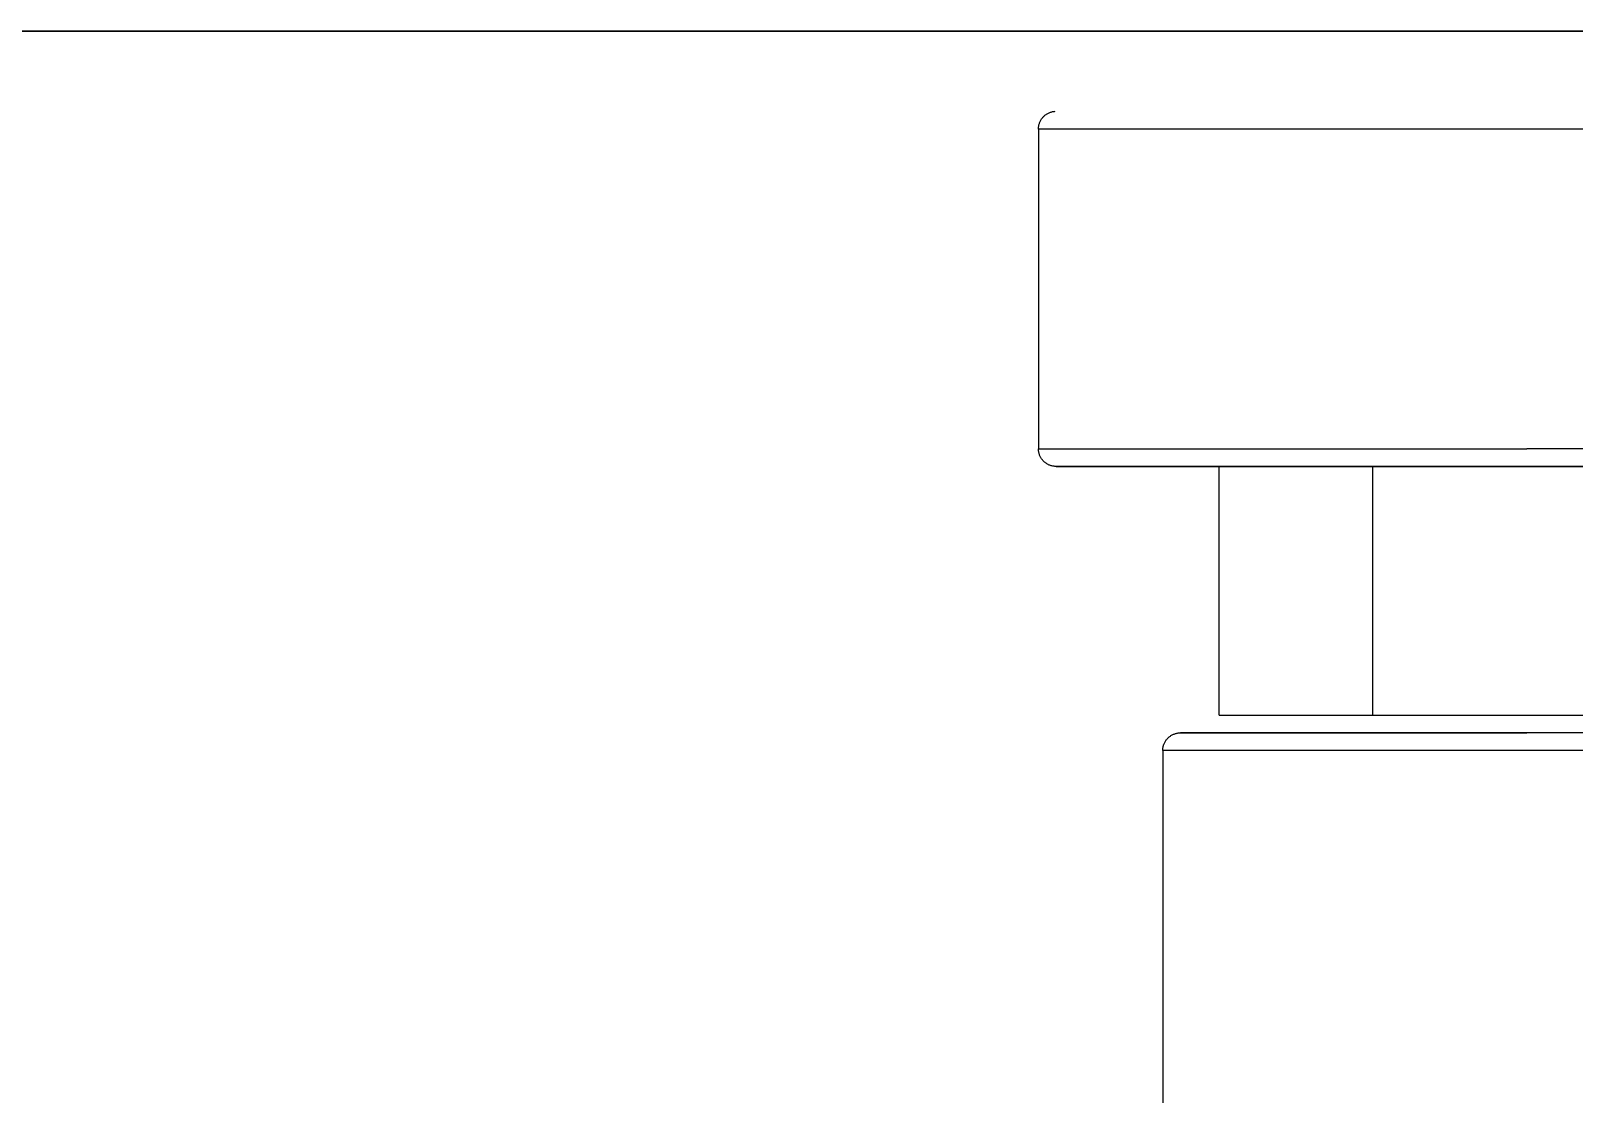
# Model space of a CAD drawing. Header units: millimetres. Extents: x 173236 to 801264, y -94969 to 615039.
# Drawn here: x 642833.2 to 642920.1, y 68506 to 68565.9 of the extents above; entities that cross this region are included whole.
import ezdxf

# ---------------------------------------------------------------- set-up
doc = ezdxf.new("R2010")
doc.units = ezdxf.units.MM
doc.header["$MEASUREMENT"] = 0
for name, color, linetype in [('VOX-A-ANNO-DIMS', 160, 'Continuous'), ('VOX-A-ELEV-1-NEAR', 130, 'Continuous'), ('VOX-A-FURN-LAYOUT', 93, 'Continuous'), ('VOX-A-WINDOW-SILL', 55, 'Continuous'), ('VOX-I- FURN-LAYOUT', 93, 'Continuous')]:
    doc.layers.add(name, color=color, linetype=linetype)

# ---------------------------------------------------------------- blocks, each defined once
blk = doc.blocks.new('*U626')
at = {"layer": 'VOX-A-WINDOW-SILL'}
blk.add_line((0, -4.5), (42.3071, -4.5), dxfattribs=at)
blk = doc.blocks.new('TYPICAL FLOOR PLAN')
at = {"layer": 'VOX-A-ANNO-DIMS', "xscale": -25.4, "yscale": 25.4, "zscale": 25.4, "rotation": 0.003946187135381862}
blk.add_blockref('*U626', (989090.596, 124304.818), dxfattribs=at)
blk = doc.blocks.new('Shower_columns_15486 - Xref_5A9743C00 - Torture_dwg_J_VALVE LEFT-1495422-First Floor')
for p, q in [((-1.0827, -0.0394), (-1.0827, -0.748)), ((0, -0.0394), (-1.0827, -0.0394)), ((1.0827, -0.0394), (0, -0.0394)), ((-1.0827, -0.748), (0, -0.748)), ((1.0827, -0.748), (0, -0.748)), ((-0.7052, -0.7874), (-0.9922, -0.7874)), ((0, -0.7874), (-0.9922, -0.7874)), ((-0.6819, -1.3386), (-0.6819, -0.7874)), ((-0.6132, -0.7874), (-0.6819, -0.7874)), ((-0.341, -1.3386), (-0.341, -0.7874)), ((0.3008, -0.7874), (-0.3066, -0.7874)), ((1.0433, -0.7874), (0, -0.7874)), ((-0.6819, -1.3386), (-0.341, -1.3386)), ((-0.341, -1.3386), (0.341, -1.3386)), ((-0.7677, -1.378), (0, -1.378)), ((-0.3383, -1.378), (-0.3937, -1.378)), ((0.3937, -1.378), (-0.3937, -1.378)), ((0.7677, -1.378), (0, -1.378)), ((-0.8071, -1.4173), (-0.8071, -3.0986)), ((0, -1.4173), (-0.8071, -1.4173)), ((0.8071, -1.4173), (0, -1.4173))]:
    blk.add_line(p, q)
at = {"flags": 128}
for points in [[(-1.0827, -0.0394), (-1.0826, -0.0378), (-1.0826, -0.0362), (-1.0824, -0.0347), (-1.0822, -0.0331), (-1.0819, -0.0315), (-1.0815, -0.03), (-1.0811, -0.0285), (-1.0807, -0.027), (-1.0802, -0.0255), (-1.0796, -0.024), (-1.0789, -0.0226), (-1.0782, -0.0212), (-1.0775, -0.0198), (-1.0767, -0.0185), (-1.0758, -0.0171), (-1.0749, -0.0159), (-1.0739, -0.0146), (-1.0729, -0.0134), (-1.0718, -0.0122), (-1.0707, -0.0111), (-1.0696, -0.0101), (-1.0684, -0.009), (-1.0672, -0.008), (-1.0659, -0.0071), (-1.0646, -0.0062), (-1.0632, -0.0054), (-1.0619, -0.0046), (-1.0605, -0.0039), (-1.059, -0.0033), (-1.0576, -0.0027), (-1.0561, -0.0021), (-1.0546, -0.0017), (-1.0531, -0.0012), (-1.0515, -0.0009), (-1.05, -0.0006), (-1.0484, -0.0003), (-1.0469, -0.0002), (-1.0453, -0.0001)], [(-1.0433, -0.7874), (-1.0449, -0.7874), (-1.0465, -0.7873), (-1.048, -0.7871), (-1.0496, -0.7869), (-1.0511, -0.7866), (-1.0527, -0.7863), (-1.0542, -0.7859), (-1.0557, -0.7854), (-1.0572, -0.7849), (-1.0586, -0.7843), (-1.0601, -0.7837), (-1.0615, -0.783), (-1.0629, -0.7822), (-1.0642, -0.7814), (-1.0655, -0.7805), (-1.0668, -0.7796), (-1.0681, -0.7786), (-1.0693, -0.7776), (-1.0704, -0.7766), (-1.0715, -0.7755), (-1.0726, -0.7743), (-1.0737, -0.7731), (-1.0746, -0.7719), (-1.0756, -0.7706), (-1.0764, -0.7693), (-1.0773, -0.768), (-1.078, -0.7666), (-1.0787, -0.7652), (-1.0794, -0.7638), (-1.08, -0.7623), (-1.0805, -0.7608), (-1.081, -0.7593), (-1.0814, -0.7578), (-1.0818, -0.7563), (-1.0821, -0.7547), (-1.0823, -0.7532), (-1.0825, -0.7516), (-1.0826, -0.75), (-1.0827, -0.7485), (-1.0827, -0.748)], [(-1.0433, -0.7874), (-1.0425, -0.7874), (-1.04, -0.7874), (-1.0358, -0.7874), (-1.03, -0.7874), (-1.0225, -0.7874), (-1.0134, -0.7874), (-1.0027, -0.7874), (-0.9903, -0.7874), (-0.9764, -0.7874), (-0.9609, -0.7874), (-0.9439, -0.7874), (-0.9254, -0.7874), (-0.9054, -0.7874), (-0.8839, -0.7874), (-0.8611, -0.7874), (-0.8368, -0.7874), (-0.8112, -0.7874), (-0.7844, -0.7874), (-0.7562, -0.7874), (-0.7269, -0.7874), (-0.6964, -0.7874), (-0.6647, -0.7874), (-0.6321, -0.7874), (-0.5984, -0.7874), (-0.5637, -0.7874), (-0.5281, -0.7874), (-0.4917, -0.7874), (-0.4546, -0.7874), (-0.4166, -0.7874), (-0.3781, -0.7874), (-0.3389, -0.7874), (-0.2991, -0.7874), (-0.2589, -0.7874), (-0.2183, -0.7874), (-0.1773, -0.7874), (-0.1361, -0.7874), (-0.0946, -0.7874), (-0.053, -0.7874), (-0.0113, -0.7874), (0, -0.7874)], [(-0.6879, -0.7874), (-0.7188, -0.7874), (-0.7484, -0.7874), (-0.7769, -0.7874), (-0.8041, -0.7874), (-0.8301, -0.7874), (-0.8547, -0.7874), (-0.8779, -0.7874), (-0.8998, -0.7874), (-0.9202, -0.7874), (-0.9391, -0.7874), (-0.9565, -0.7874), (-0.9724, -0.7874), (-0.9867, -0.7874), (-0.9995, -0.7874), (-1.0107, -0.7874), (-1.0202, -0.7874), (-1.0281, -0.7874), (-1.0344, -0.7874), (-1.039, -0.7874), (-1.042, -0.7874), (-1.0432, -0.7874)], [(0, -0.7874), (0.0417, -0.7874), (0.0834, -0.7874), (0.1249, -0.7874)], [(-0.8071, -1.4173), (-0.8071, -1.4157), (-0.807, -1.4142), (-0.8068, -1.4126), (-0.8066, -1.4111), (-0.8063, -1.4095), (-0.806, -1.408), (-0.8056, -1.4064), (-0.8051, -1.4049), (-0.8046, -1.4035), (-0.804, -1.402), (-0.8033, -1.4006), (-0.8026, -1.3991), (-0.8019, -1.3978), (-0.8011, -1.3964), (-0.8002, -1.3951), (-0.7993, -1.3938), (-0.7983, -1.3926), (-0.7973, -1.3914), (-0.7963, -1.3902), (-0.7951, -1.3891), (-0.794, -1.388), (-0.7928, -1.387), (-0.7916, -1.386), (-0.7903, -1.3851), (-0.789, -1.3842), (-0.7876, -1.3834), (-0.7863, -1.3826), (-0.7849, -1.3819), (-0.7834, -1.3812), (-0.782, -1.3806), (-0.7805, -1.3801), (-0.779, -1.3796), (-0.7775, -1.3792), (-0.776, -1.3788), (-0.7744, -1.3785), (-0.7729, -1.3783), (-0.7713, -1.3781), (-0.7697, -1.378), (-0.7681, -1.378), (-0.7677, -1.378)], [(0, -1.378), (-0.0307, -1.378), (-0.0614, -1.378), (-0.0919, -1.378), (-0.1223, -1.378), (-0.1525, -1.378), (-0.1825, -1.378), (-0.2122, -1.378), (-0.2415, -1.378), (-0.2704, -1.378), (-0.299, -1.378), (-0.327, -1.378), (-0.3545, -1.378), (-0.3815, -1.378), (-0.4078, -1.378), (-0.4335, -1.378), (-0.4585, -1.378), (-0.4827, -1.378), (-0.5062, -1.378), (-0.5289, -1.378), (-0.5507, -1.378), (-0.5717, -1.378), (-0.5917, -1.378), (-0.6108, -1.378), (-0.6289, -1.378), (-0.646, -1.378), (-0.6621, -1.378), (-0.6771, -1.378), (-0.691, -1.378), (-0.7038, -1.378), (-0.7155, -1.378), (-0.7261, -1.378), (-0.7355, -1.378), (-0.7437, -1.378), (-0.7507, -1.378), (-0.7565, -1.378), (-0.7612, -1.378), (-0.7646, -1.378), (-0.7667, -1.378), (-0.7677, -1.378)], [(-0.7677, -1.378), (-0.7671, -1.378), (-0.7653, -1.378), (-0.7622, -1.378), (-0.7579, -1.378), (-0.7524, -1.378), (-0.7457, -1.378), (-0.7378, -1.378), (-0.7287, -1.378), (-0.7185, -1.378), (-0.7071, -1.378), (-0.6946, -1.378), (-0.681, -1.378), (-0.6662, -1.378), (-0.6505, -1.378), (-0.6336, -1.378), (-0.6158, -1.378), (-0.597, -1.378), (-0.5772, -1.378), (-0.5565, -1.378), (-0.5349, -1.378), (-0.5124, -1.378), (-0.4892, -1.378), (-0.4651, -1.378), (-0.4403, -1.378), (-0.4148, -1.378), (-0.3886, -1.378), (-0.3618, -1.378), (-0.3345, -1.378), (-0.3066, -1.378)], [(0.1305, -1.378), (0.1001, -1.378), (0.0696, -1.378), (0.039, -1.378), (0.0083, -1.378), (0, -1.378)]]:
    blk.add_lwpolyline(points, dxfattribs=at)
blk = doc.blocks.new('Shower_columns_15486 - Xref_5A9743C00 - Torture_dwg-1495417-First Floor')
blk.add_blockref('Shower_columns_15486 - Xref_5A9743C00 - Torture_dwg_J_VALVE LEFT-1495422-First Floor', (-2.9528, 0))
blk = doc.blocks.new('SHOWER')
at = {"layer": 'VOX-I- FURN-LAYOUT', "xscale": 25.4, "yscale": 25.4, "zscale": 25.4, "rotation": 180}
blk.add_blockref('Shower_columns_15486 - Xref_5A9743C00 - Torture_dwg-1495417-First Floor', (1023036.953, 208705.962), dxfattribs=at)
blk = doc.blocks.new('1ST FLOOR FURNITURE')
at = {"layer": 'VOX-A-FURN-LAYOUT'}
blk.add_lwpolyline([(644451.858, 171111.289), (644451.858, 170630.104), (643551.528, 170630.104), (643551.528, 171532.76), (644301.858, 171532.76)], dxfattribs=at)
at = {"rotation": 180}
blk.add_blockref('SHOWER', (1667006.515, 380234.195), dxfattribs=at)

msp = doc.modelspace()

# ---------------------------------------------------------------- block references
msp.add_blockref('TYPICAL FLOOR PLAN', (-345765.824, -55624.634))

# ---------------------------------------------------------------- next in the draw order: block references
at = {"layer": 'VOX-A-ELEV-1-NEAR'}
msp.add_blockref('1ST FLOOR FURNITURE', (-977.094, -102966.876), dxfattribs=at)

doc.saveas('drawing.dxf')
